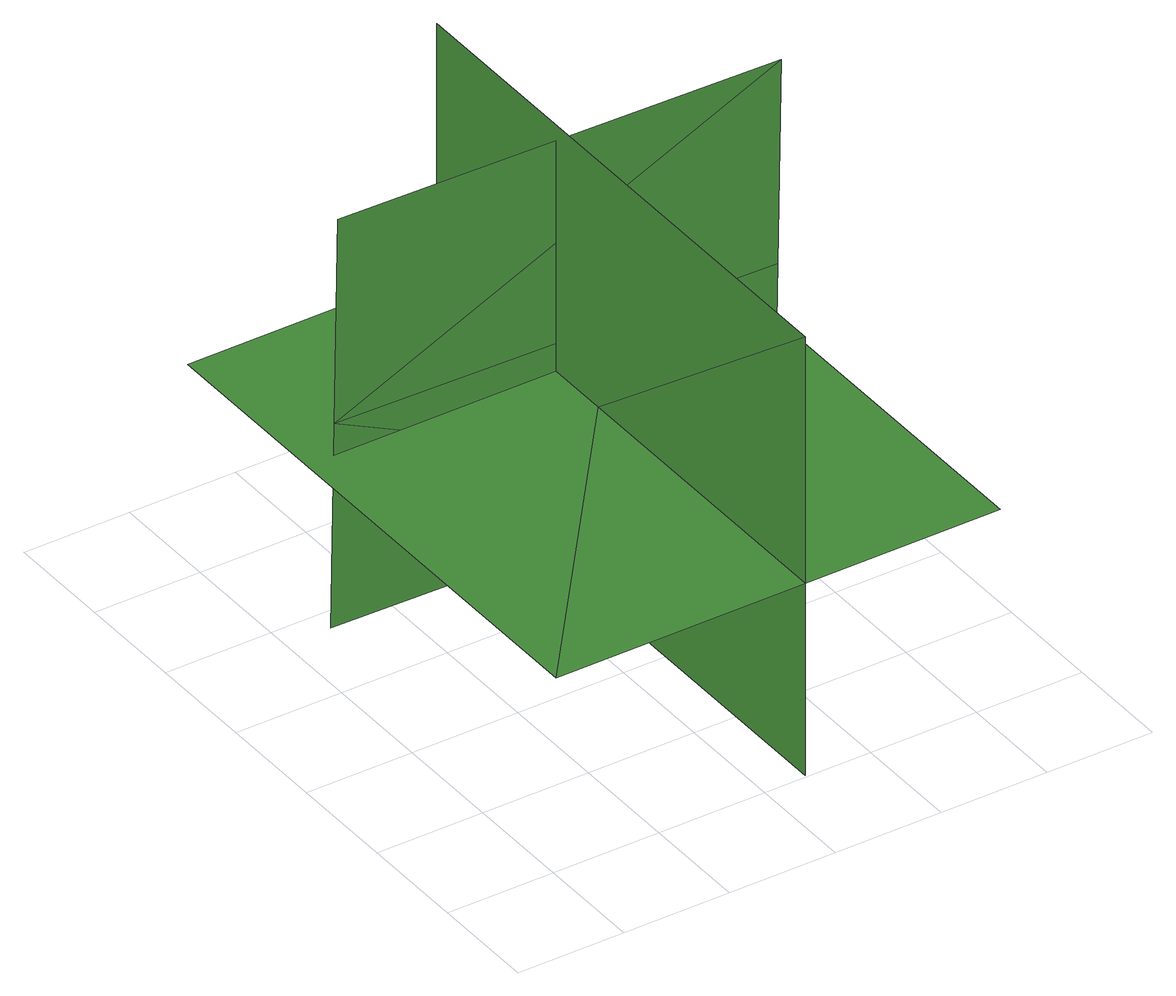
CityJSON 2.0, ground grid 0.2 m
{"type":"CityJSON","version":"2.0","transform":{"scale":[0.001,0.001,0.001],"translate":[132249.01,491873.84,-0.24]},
"CityObjects":{
"tree1":{"type":"SolitaryVegetationObject","geometry":[{"type":"MultiSurface","lod":"1","boundaries":[[[0,1,2]],[[0,2,3]],[[4,5,6]],[[4,6,7]],[[8,9,10]],[[8,10,11]],[[8,11,12]],[[8,12,13]]]}]}
},
"vertices":[
[9,4,376],[848,4,376],[848,1048,376],[9,1048,376],[480,4,847],[480,4,9],[480,1048,9],[480,1048,847],[61,711,436],[68,711,823],[906,711,808],[900,711,421],[893,711,34],[54,711,48]
]}
